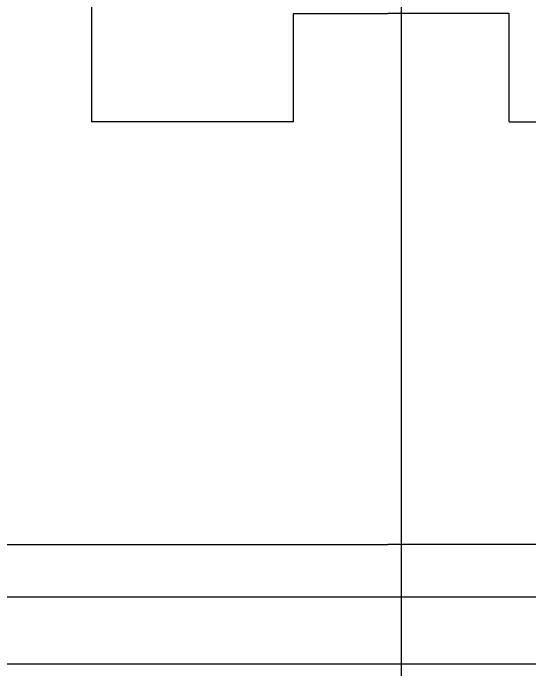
# Model space of a CAD drawing. Header units: millimetres. Extents: x 10462777 to 22643323, y 453826 to 1389191.
# Drawn here: x 11328966 to 11329919, y 600624 to 601835 of the extents above; entities that cross this region are included whole.
import ezdxf

# ---------------------------------------------------------------- set-up
doc = ezdxf.new("R2010")
doc.units = ezdxf.units.MM
doc.header["$LTSCALE"] = 200
doc.header["$MEASUREMENT"] = 0
doc.layers.get('0').update_dxf_attribs({"linetype": 'CONTINUOUS'})
doc.layers.add('7', color=7, linetype='CONTINUOUS')
doc.layers.add('CENTER', color=1, linetype='CONTINUOUS')

# ---------------------------------------------------------------- blocks, each defined once
blk = doc.blocks.new('A$C589C101D')
at = {"layer": '7', "color": 3}
blk.add_line((1767.5, 1050), (1767.5, 4036), dxfattribs=at)
at = {"layer": '7'}
blk.add_line((1644, 1300.5), (1644, 2888.5), dxfattribs=at)
at = {"layer": 'CENTER'}
blk.add_line((2.1, 2094.5), (1977, 2094.5), dxfattribs=at)

msp = doc.modelspace()

# ---------------------------------------------------------------- linework, layer by layer
at = {"color": 191}
for p, q in [((11329111.00414, 601634.63806), (11329111.00414, 602284.63806)), ((11329483.00414, 601834.63806), (11329657.00414, 601834.63806)), ((11329483.00414, 601634.63806), (11329483.00414, 601834.63806)), ((11329483.00414, 601834.63806), (11329657.00414, 601834.63806)), ((11329881.00414, 601834.63806), (11329657.00414, 601834.63806)), ((11329881.00414, 601834.63806), (11329657.00414, 601834.63806)), ((11329881.00414, 601634.63806), (11329881.00414, 601834.63806)), ((11329483.00414, 601634.63806), (11329111.00414, 601634.63806)), ((11329881.00414, 601634.63806), (11330253.00414, 601634.63806)), ((11328697.00414, 600854.63806), (11329657.00414, 600854.63806)), ((11330667.00414, 600854.63806), (11329657.00414, 600854.63806))]:
    msp.add_line(p, q, dxfattribs=at)

# ---------------------------------------------------------------- block references
at = {"layer": '7', "rotation": 270}
msp.add_blockref('A$C589C101D', (11327587.32522, 602402.3684), dxfattribs=at)

doc.saveas('drawing.dxf')
